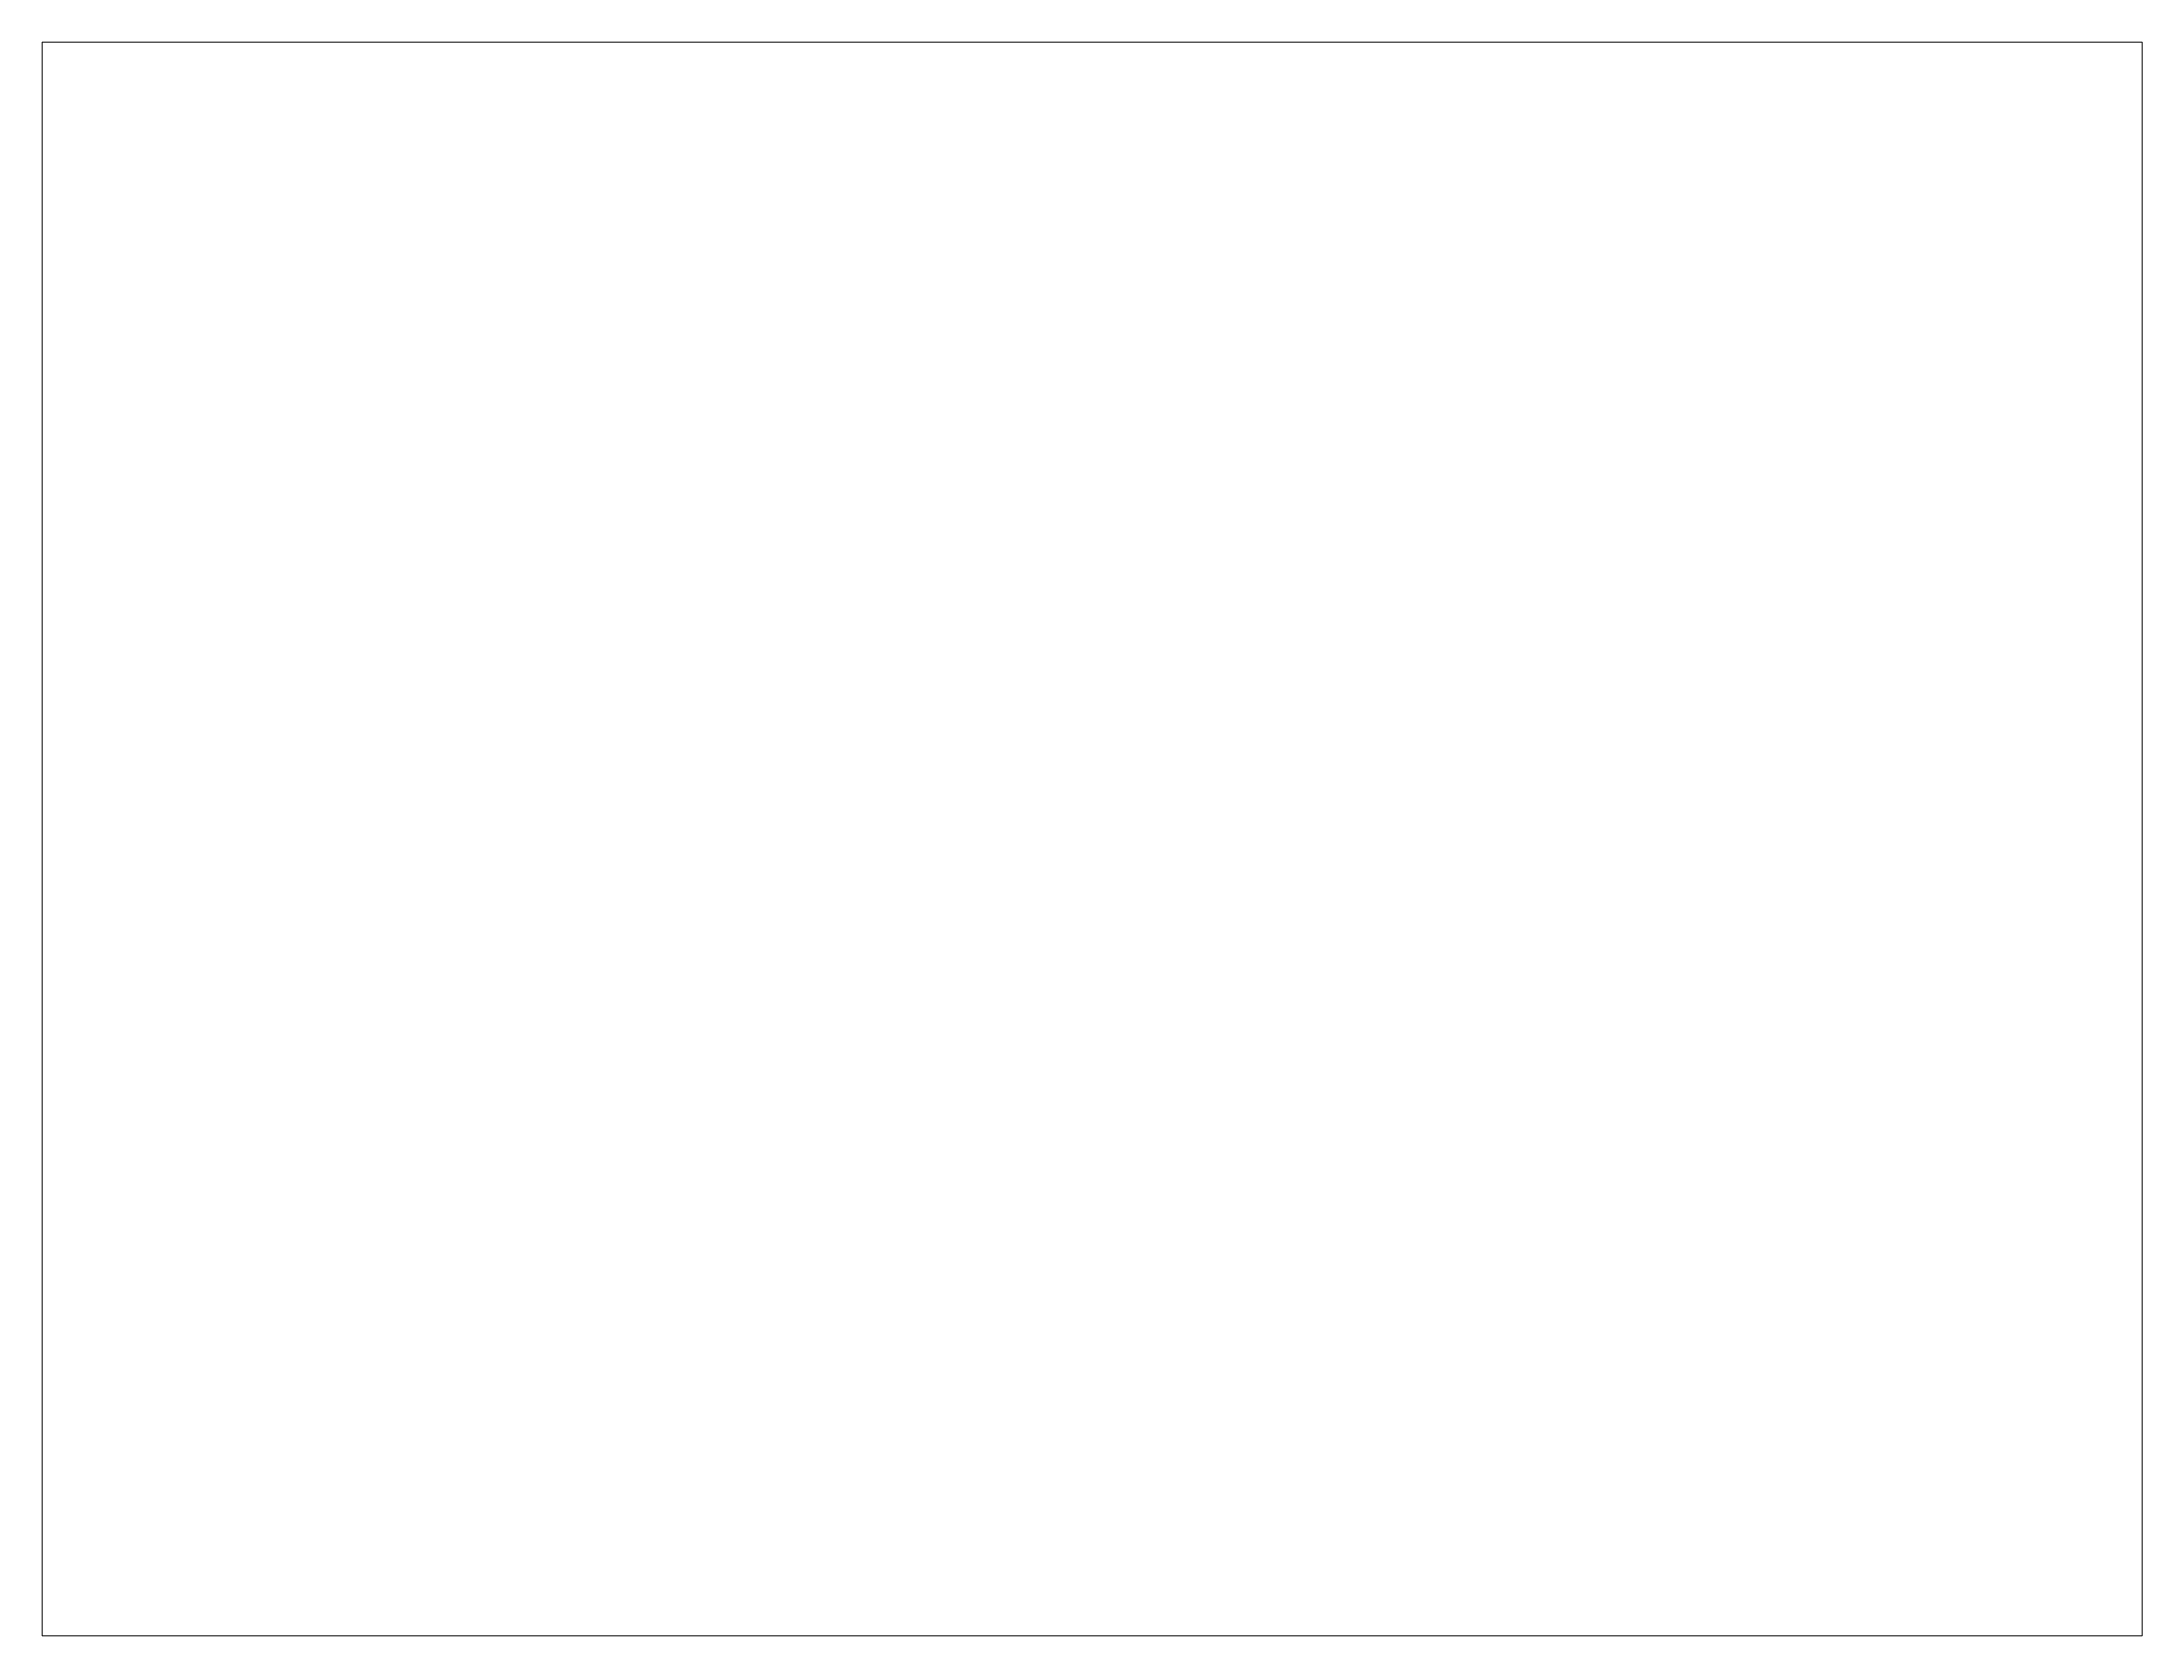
# Paper-space layout 'Layout1' of a CAD drawing. Extents: x 26 to 231, y 20 to 176.
# The model-space entities are those that its viewports show. They can reach past a viewport. Long polylines and large blocks are cut down to what shows.
import ezdxf

# ---------------------------------------------------------------- set-up
doc = ezdxf.new("R2010")
doc.units = 0
doc.layers.get('0').update_dxf_attribs({"color": 255, "linetype": 'CONTINUOUS'})
doc.layers.add('00-THEP', color=1, linetype='CONTINUOUS', lineweight=18)
doc.styles.add('VNI-TIMES', font='')
doc.styles.get('VNI-TIMES').set_extended_font_data('VNI-Times')

msp = doc.modelspace()

# ---------------------------------------------------------------- texts
at = {"color": 7, "insert": (-523839.659, 458475.41), "char_height": 250, "width": 4125.4779, "attachment_point": 5, "style": 'VNI-TIMES'}
msp.add_mtext('{\\fTimes New Roman|b0|i0|c0|p18; }', dxfattribs=at)

psp = doc.layouts.get("Layout1")

# ---------------------------------------------------------------- viewports
at = {"layer": '00-THEP', "view_target_point": (1355382.63, -167382.149)}
psp.add_viewport(center=(128.5, 97.5), size=(205.6, 156), view_center_point=(-1570515.143, 255493.819), view_height=886607.01578, dxfattribs=at)

doc.saveas('drawing.dxf')
